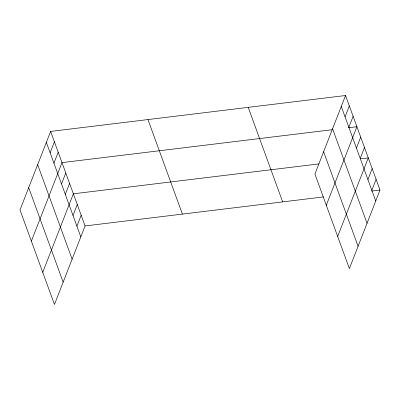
<?xml version="1.0" encoding="UTF-8"?>
<svg xmlns="http://www.w3.org/2000/svg" width="400" height="400" viewBox="0 0 400 400"><rect width="100%" height="100%" fill="white"/><g stroke="black" fill="none" stroke-linecap="round" stroke-linejoin="round"><path stroke-width="0.6" d="M50.62 131.42L20 209.955L54.46 304.485L85.08 225.95L50.62 131.42L345.54 95.515L380 190.045L349.38 268.58L314.92 174.05L345.54 95.515M50.14 152.77L54.41 141.82M53.93 163.165L58.2 152.215M31.37 241.15L61.99 162.615L332.88 129.635M61.515 183.965L65.785 173.01M65.305 194.36L69.575 183.41M42.745 272.345L73.365 193.81L319.02 163.9M73 215.475L77.27 204.52M76.905 226.185L81.175 215.235M345.06 116.865L349.33 105.915M348.85 127.26L353.12 116.31M326.29 205.245L356.91 126.71L348.5 127.735M356.435 148.06L360.705 137.105M360.225 158.455L364.495 147.505M337.665 236.44L368.285 157.905L360.475 158.855M367.92 179.57L372.19 168.615M371.825 190.28L376.095 179.33M85.08 225.95L323.53 196.92M371.59 191.065L380 190.045M341.27 106.465L375.73 200.995M332.575 128.77L367.035 223.3M323.615 151.75L358.075 246.275M248.215 107.365L282.675 201.89M147.945 119.57L182.405 214.1M46.35 142.37L80.81 236.9M37.655 164.675L72.115 259.205M28.695 187.655L63.155 282.18"/></g></svg>
